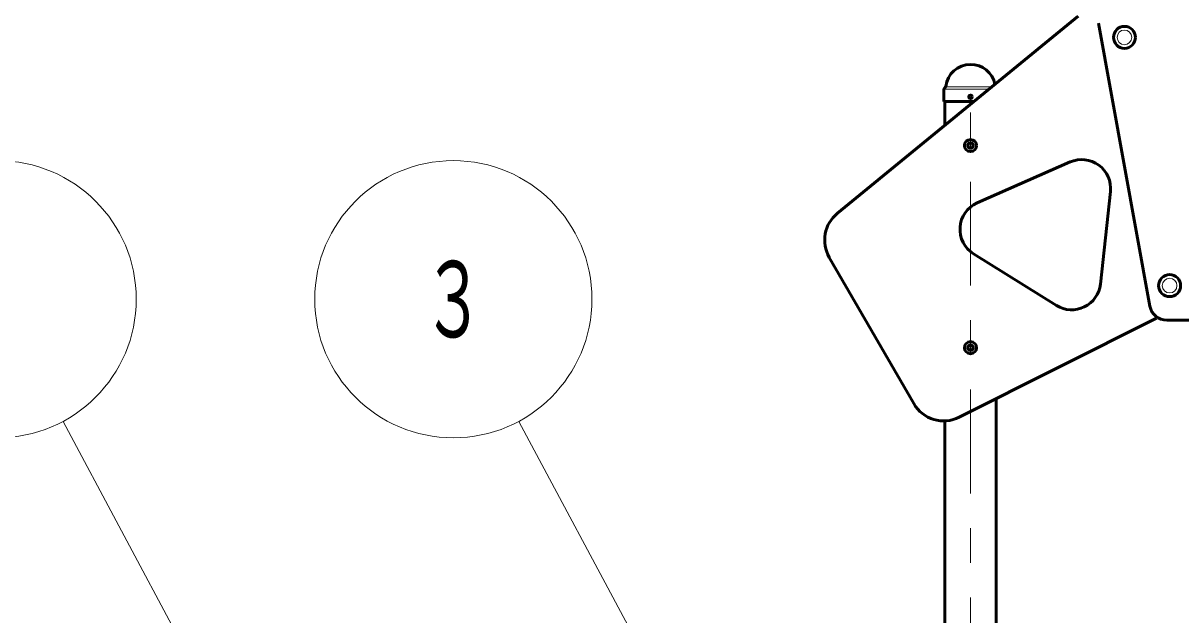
# Model space of a CAD drawing. Units: millimetres on the paper, scale 1:60. Extents: x -385 to 0, y -297 to 267.
# Drawn here: x -238.55 to -205.14, y 70.79 to 87.87 of the extents above; entities that cross this region are included whole.
import ezdxf
from ezdxf.enums import TextEntityAlignment as Align

# ---------------------------------------------------------------- set-up
doc = ezdxf.new("R2010")
doc.units = ezdxf.units.MM
doc.linetypes.add('USER1', pattern=[4.5, 2.5, -2])
doc.linetypes.add('USER2', pattern=[6, 3, -1, 1, -1])
doc.layers.add('LY_1', color=140, linetype='Continuous', lineweight=50)
doc.styles.add('ＭＳ ゴシック', font='')
doc.styles.get('ＭＳ ゴシック').set_extended_font_data('MS Gothic')

msp = doc.modelspace()

# ---------------------------------------------------------------- linework, layer by layer
at = {"layer": 'LY_1'}
for p, q in [((-208.106, 88.067), (-215.052, 82.381)), ((-207.519, 87.87), (-206.034, 79.704)), ((-211.984, 85.618), (-211.977, 85.949)), ((-211.956, 85.997), (-211.938, 86.015)), ((-211.976, 85.61), (-211.984, 85.618)), ((-211.976, 85.61), (-211.108, 85.61)), ((-211.951, 84.919), (-211.951, 85.61)), ((-211.248, 84.401), (-211.287, 84.335)), ((-211.287, 84.335), (-211.248, 84.268)), ((-211.248, 84.401), (-211.171, 84.401)), ((-211.248, 84.268), (-211.171, 84.268)), ((-211.171, 84.401), (-211.133, 84.335)), ((-211.133, 84.335), (-211.171, 84.268)), ((-211.018, 82.679), (-208.335, 83.862)), ((-207.17, 83.01), (-207.462, 80.338)), ((-208.731, 79.721), (-211.122, 81.209)), ((-212.848, 76.887), (-215.285, 81.107)), ((-205.84, 79.353), (-211.533, 76.493)), ((-201.21, 79.293), (-205.542, 79.293)), ((-211.248, 78.568), (-211.287, 78.501)), ((-211.248, 78.568), (-211.171, 78.568)), ((-211.171, 78.568), (-211.133, 78.501)), ((-211.287, 78.501), (-211.248, 78.435)), ((-211.248, 78.435), (-211.171, 78.435)), ((-211.133, 78.501), (-211.171, 78.435)), ((-210.468, 44.293), (-210.468, 77.028)), ((-211.951, 44.293), (-211.951, 76.387))]:
    msp.add_line(p, q, dxfattribs=at)
at = {"layer": 'LY_1', "color": 7, "lineweight": 13}
for p, q in [((-211.954, 85.968), (-210.67, 85.968)), ((-211.924, 86.027), (-210.599, 86.027)), ((-237.4, 76.374), (-232.284, 66.808)), ((-224.249, 76.374), (-219.133, 66.808))]:
    msp.add_line(p, q, dxfattribs=at)
at = {"layer": 'LY_1', "color": 7, "linetype": 'USER1', "lineweight": 13}
msp.add_line((-211.951, 85.96), (-210.68, 85.96), dxfattribs=at)
at = {"layer": 'LY_1', "color": 7, "linetype": 'USER2', "lineweight": 13}
msp.add_line((-211.21, 44.293), (-211.21, 85.96), dxfattribs=at)
at = {"layer": 'LY_1'}
for centre, radius in [((-206.767, 87.46), 0.317), ((-211.21, 85.743), 0.05), ((-211.21, 84.335), 0.175), ((-205.464, 80.293), 0.317), ((-211.21, 78.501), 0.175)]:
    msp.add_circle(centre, radius, dxfattribs=at)
at = {"layer": 'LY_1', "color": 7, "lineweight": 13}
for centre, radius in [((-206.767, 87.46), 0.212), ((-211.21, 84.335), 0.0917), ((-239.287, 79.901), 4), ((-226.135, 79.901), 4), ((-205.464, 80.293), 0.212), ((-211.21, 78.501), 0.0917)]:
    msp.add_circle(centre, radius, dxfattribs=at)
at = {"layer": 'LY_1', "color": 7, "linetype": 'USER1', "lineweight": 13}
for centre in [(-211.21, 84.335), (-211.21, 78.501)]:
    msp.add_circle(centre, 0.104, dxfattribs=at)
at = {"layer": 'LY_1'}
for centre, radius, start, end in [((-211.21, 85.96), 0.72, 90, 173.3676), ((-211.21, 85.96), 0.72, 11.5564, 90), ((-211.907, 85.947), 0.07, 135, 178.996), ((-211.971, 86.048), 0.0467, 315, 353.3676), ((-207.999, 83.1), 0.833, 353.7742, 113.7948), ((-210.682, 81.917), 0.833, 113.7948, 238.0998), ((-214.419, 81.607), 1, 129.3024, 210), ((-208.29, 80.428), 0.833, 238.0998, 353.7742), ((-205.542, 79.793), 0.5, 190.3048, 270), ((-211.982, 77.387), 1, 210, 296.6736)]:
    msp.add_arc(centre, radius, start, end, dxfattribs=at)

# ---------------------------------------------------------------- texts
at = {"layer": 'LY_1', "color": 7, "style": 'ＭＳ ゴシック', "width": 0.6}
msp.add_text('３', height=2.199, dxfattribs=at).set_placement((-226.135, 79.901), align=Align.MIDDLE_CENTER)

doc.saveas('drawing.dxf')
